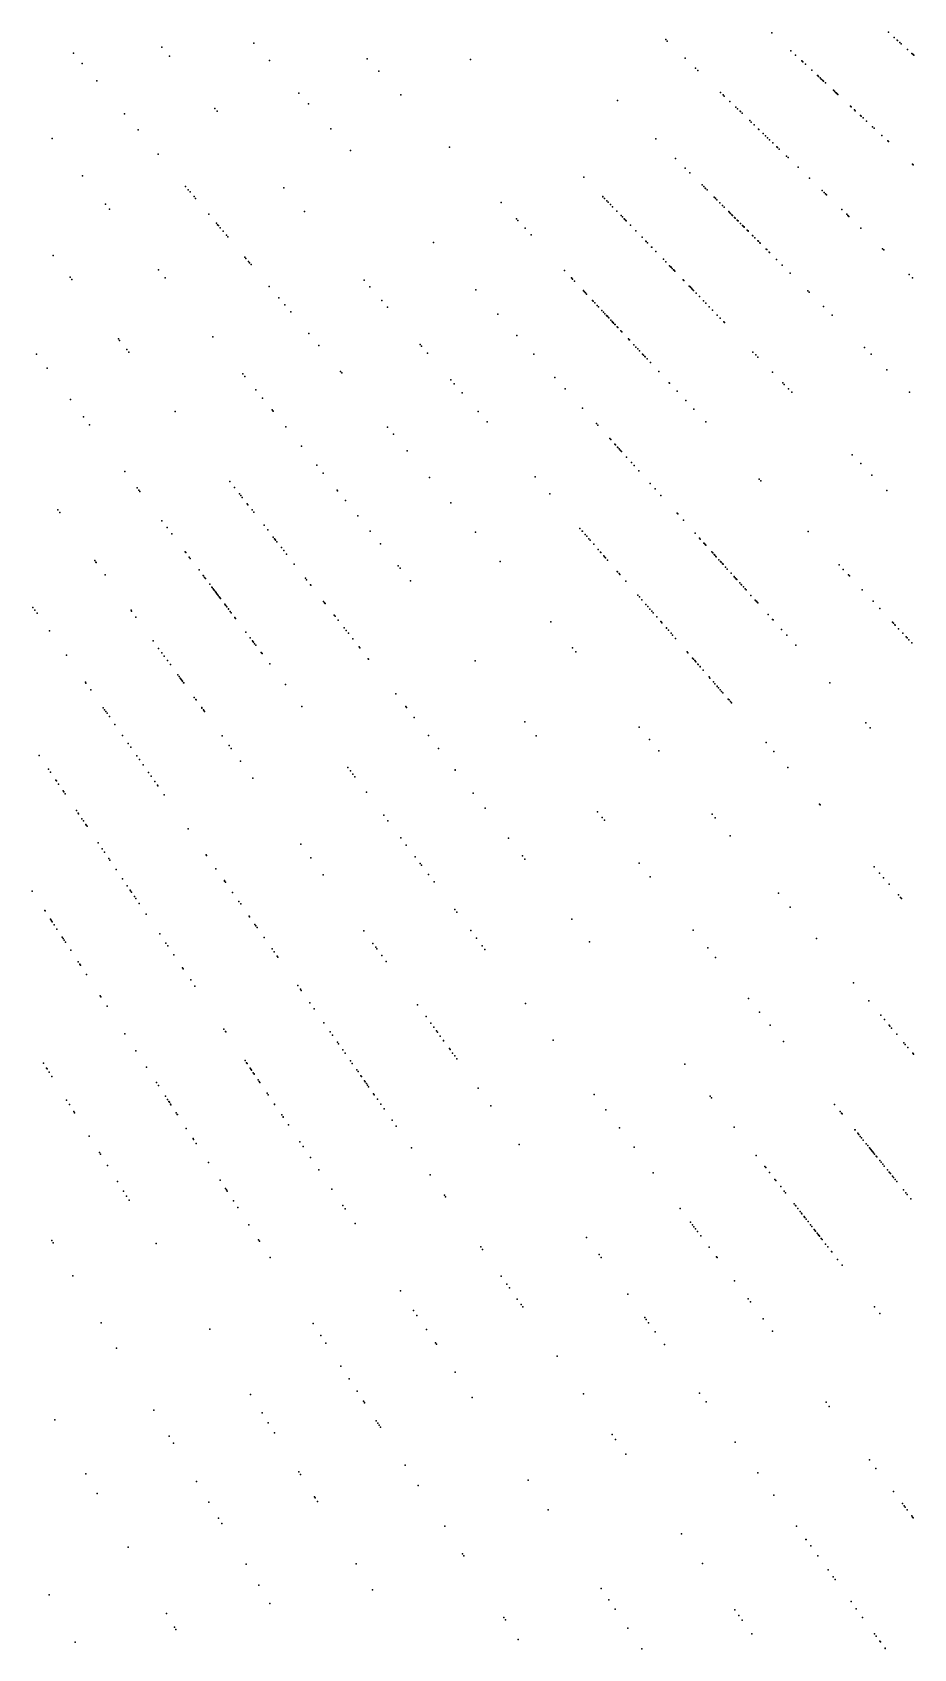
# Model space of a CAD drawing. Header units: metres. Extents: x -4327 to 4266, y -3886 to 3992.
# Drawn here: x 775.3 to 1043.4, y -1424.2 to -932.6 of the extents above; entities that cross this region are included whole.
import ezdxf

# ---------------------------------------------------------------- set-up
doc = ezdxf.new("R2010")
doc.units = ezdxf.units.M

msp = doc.modelspace()

# ---------------------------------------------------------------- linework, layer by layer
for p in [(1000.2, -932.7, 2504.14), (1035.73, -932.57, 2493.43), (1037.48, -934.15, 390.86), (787.81, -938.88, 2480.2), (814.63, -937.13, 2478.62), (842.65, -935.86, 2463.25), (967.96, -934.75, 2502.68), (968.44, -935.21, -67.98), (1006.06, -938.17, 369), (1038.32, -934.91, 366.63), (1038.46, -935.04, 356.92), (1039.16, -935.66, 370.19), (1039.56, -936.03, 376.87), (1041.5, -937.77, 2491.36), (1042.84, -938.98, 347.85), (790.46, -942.03, 2498.8), (817.02, -939.87, 2509.76), (847.4, -941.13, 2493.87), (877.17, -940.65, 2502.3), (908.56, -940.84, 2497.5), (973.83, -940.42, 2482.06), (977, -943.48, -53.73), (977.02, -943.49, -90.88), (1007.48, -939.49, 369.52), (1009.39, -941.27, 2466.05), (1009.47, -941.34, 2494.89), (1009.71, -941.57, 2482.7), (1010.45, -942.26, 380.32), (1043.1, -939.21, 417.85), (1043.19, -939.3, 340.66), (1043.38, -939.47, 348.03), (794.9, -947.32, 2478.63), (880.66, -944.39, 2455.97), (977.75, -944.2, 2475.94), (1012.41, -944.08, 2482.94), (1014.11, -945.67, 386.58), (1014.19, -945.75, 354.2), (1014.42, -945.96, 363.96), (1014.92, -946.43, 448.81), (1015.28, -946.77, 351.36), (1015.66, -947.11, 364.41), (1015.68, -947.14, 356.33), (1015.75, -947.2, 353.94), (1015.99, -947.43, 359.67), (1016.52, -947.92, 442.83), (856.34, -951.06, 2489.85), (887.38, -951.6, 2491.17), (953.32, -953.32, 2487.94), (984.66, -950.87, 388.87), (985.43, -951.62, 379.51), (985.77, -951.95, 379.64), (987.45, -953.57, 2468.49), (1018.97, -950.21, 2479.92), (1019.26, -950.48, 383.63), (1019.64, -950.83, 368.28), (1019.82, -950.99, 427.57), (1019.98, -951.15, 425.97), (1020.22, -951.37, 344.98), (1020.33, -951.47, 425.28), (803.29, -957.32, 2474.32), (830.83, -955.77, 2500.61), (831.51, -956.54, 2499.25), (859.25, -954.3, 2501.67), (989.29, -955.35, 346.48), (989.8, -955.84, 366.68), (990.56, -956.57, -63.51), (990.67, -956.68, 354.16), (991.19, -957.18, 358.36), (1024.13, -955.01, 383), (1024.37, -955.24, 443.72), (1025.38, -956.18, 424.88), (1025.61, -956.4, 2489.72), (1027.21, -957.89, 298.94), (1027.45, -958.12, 299.81), (1028, -958.63, 324.11), (807.44, -962.27, 2507.45), (866.09, -961.89, 2494.71), (993.53, -959.44, 387.5), (993.99, -959.89, 2500.89), (994.81, -960.68, 398.6), (996.22, -962.04, 340.89), (996.28, -962.09, 335.3), (997.57, -963.35, 391.52), (1029.03, -959.58, 317.97), (1030.85, -961.28, 2486.54), (1031.32, -961.73, 302.55), (781.35, -964.89, 2481.75), (872.07, -968.53, 2452.74), (902.21, -967.5, 2483.09), (964.98, -964.98, 2492.34), (998.35, -964.1, 417.29), (998.93, -964.66, 449.12), (999.53, -965.23, 317.2), (1000.55, -966.22, 314.34), (1001.8, -967.43, 2501.16), (1001.87, -967.5, 429.55), (1001.95, -967.57, 304.41), (1002.48, -968.08, 329.36), (1033.73, -963.97, 2484.01), (1035.47, -965.59, 317.53), (1035.72, -965.82, 2498.29), (813.59, -969.59, 2502.64), (970.92, -970.92, 2459.7), (1004.7, -970.23, 326.07), (1005.18, -970.69, 325.42), (1043.05, -972.66, 444.98), (1043.24, -972.83, 440.79), (790.51, -976.19, 2510.82), (790.52, -976.21, 2507.45), (943.07, -976.58, 2463.43), (973.85, -973.85, 2470.27), (975.31, -975.31, -73.42), (1008.22, -973.63, 2494.74), (1011.68, -976.97, 2471.63), (821.84, -979.43, 2497.51), (822.71, -980.46, 2473.47), (823.26, -981.13, -126.5), (823.27, -981.13, -131.44), (824.46, -982.55, -114.68), (824.93, -983.12, -109.11), (851.83, -979.92, 2456.46), (948.79, -982.51, 379.18), (948.85, -982.56, 335.42), (949.34, -983.07, 349.06), (978.99, -978.99, -94.92), (979.5, -979.5, -46.48), (980, -980, -13.98), (980.08, -980.08, -44.24), (980.53, -980.53, -39.72), (982.7, -982.7, 387.45), (983.06, -983.06, -36.78), (983.07, -983.07, 320.57), (1015.53, -980.68, 287.62), (1016.13, -981.27, 433.98), (1016.53, -981.65, 415.66), (1016.91, -982.02, 296.86), (797.54, -984.88, 2502.39), (798.7, -986.32, 2469.17), (828.96, -987.92, 2465.87), (858.04, -987.06, 2467.86), (917.87, -984.3, 2470.72), (950.07, -983.82, 336.65), (950.45, -984.22, 359.82), (951.17, -984.96, 370.5), (951.79, -985.61, 294.75), (953.07, -986.93, 372.84), (983.55, -983.55, -39.08), (984.45, -984.45, -9.49), (985.26, -985.26, 388.46), (985.78, -985.78, 299.9), (987.11, -987.11, 366.31), (987.37, -987.37, 368.85), (987.67, -987.67, 377.94), (988.11, -988.11, 345.58), (988.19, -988.19, 363.45), (1021.54, -986.49, 272.43), (1023.01, -987.9, 261.57), (831.27, -990.67, -102.13), (831.65, -991.12, -94.37), (831.87, -991.38, -96.53), (832.42, -992.04, -91.62), (833.28, -993.07, -90.3), (922.52, -989.28, 2512.52), (923, -989.8, 2494.23), (925.21, -992.17, 2490.48), (954.4, -988.31, 363.73), (954.79, -988.72, 335.14), (955.36, -989.31, 358.48), (955.51, -989.46, 307.7), (955.86, -989.83, 350.66), (955.94, -989.9, 352.29), (957.26, -991.27, 290.16), (957.26, -991.27, 412.69), (958.89, -992.95, 443.94), (988.3, -988.3, 376.55), (988.85, -988.85, 358.82), (989.09, -989.09, 311.3), (989.71, -989.71, 355.06), (989.87, -989.87, 300.35), (989.96, -989.96, 381.28), (990.68, -990.68, 295), (991.28, -991.28, 18.73), (991.41, -991.41, 330.55), (991.63, -991.63, 322.56), (991.66, -991.66, 294.5), (991.7, -991.7, 367.2), (991.78, -991.78, 2471.21), (991.82, -991.82, 292.15), (991.84, -991.84, 14.92), (992.73, -992.73, 288.42), (993, -993, 311.73), (993.05, -993.05, 312.55), (1023.35, -988.24, 293.07), (1023.56, -988.44, 260.11), (1023.68, -988.56, 444.86), (1027.34, -992.09, 282.06), (834.3, -994.28, -128.19), (834.74, -994.81, -118.26), (897.3, -996.55, 2487.57), (927.05, -994.14, 2479.32), (960.77, -994.91, 2477.6), (961.89, -996.07, -47.22), (962.02, -996.2, 427.95), (962.42, -996.62, 304.38), (963.67, -997.91, -52.61), (963.68, -997.92, -45.04), (963.73, -997.97, -50.34), (994.34, -994.34, 287.29), (994.48, -994.48, 303.35), (995.09, -995.09, 263.6), (995.98, -995.98, 442), (996.14, -996.14, 2494.72), (996.63, -996.63, 399.58), (996.66, -996.66, 440.61), (781.65, -1000.47, 2470.06), (839.94, -1001.01, -85.29), (840.23, -1001.35, 2473.04), (841.03, -1002.3, -78.24), (841.36, -1002.7, -138.66), (964.99, -999.28, 318.72), (967.24, -1001.61, 299.54), (968.02, -1002.41, 2477.2), (998.5, -998.5, 2494.27), (998.5, -998.5, 428.77), (998.68, -998.68, 433.06), (999.4, -999.4, 2465.06), (999.5, -999.5, 26.6), (1001.65, -1001.65, 23.57), (1033.94, -998.47, 270.05), (1034.27, -998.78, 2488.78), (786.76, -1007.01, 2479.56), (787.31, -1007.72, 2477.98), (813.66, -1004.79, 2459.07), (815.67, -1007.27, 2488.16), (841.81, -1003.23, -86.91), (937.17, -1004.99, 2503.12), (939.3, -1007.28, 392.08), (939.36, -1007.34, 2502.49), (939.61, -1007.61, 324.81), (969.13, -1003.56, -42.24), (969.43, -1003.87, 252.75), (969.51, -1003.95, 2496.92), (969.6, -1004.05, 282), (969.95, -1004.41, -35.42), (970.33, -1004.8, -20.95), (970.45, -1004.93, -45.35), (970.47, -1004.96, 278.29), (970.75, -1005.24, 283.92), (973.28, -1007.86, 347.3), (1003.42, -1003.42, 256.21), (1005.81, -1005.81, 48.51), (1041.97, -1006.22, 259.08), (1043.06, -1007.27, 257.72), (847.36, -1009.84, 2503.93), (876.17, -1007.92, 2487.12), (877.99, -1010.01, 2489.03), (910.19, -1010.86, 2493.91), (940.23, -1008.27, 2498.36), (940.25, -1008.3, 373.04), (942.92, -1011.15, 345.12), (942.92, -1011.16, 370.06), (943.21, -1011.47, 437.31), (943.57, -1011.86, 2500.8), (943.87, -1012.18, 374.48), (973.46, -1008.05, 351.43), (975.11, -1009.75, 8.8), (975.27, -1009.92, 427.14), (975.44, -1010.1, 11.87), (975.75, -1010.42, 350.63), (975.97, -1010.65, 10.35), (976.31, -1010.99, 278.37), (976.41, -1011.1, 21.08), (977.2, -1011.92, 294.6), (1011.17, -1011.17, 251.75), (1011.58, -1011.58, 2482.55), (850.27, -1013.31, -67.52), (852.05, -1015.43, 2501.21), (853.86, -1017.59, -60.54), (881.6, -1014.16, 2489.48), (883.34, -1016.17, 2491.17), (945.69, -1014.13, 345.33), (945.69, -1014.13, 345.33), (945.79, -1014.24, 399.7), (945.87, -1014.32, 403.83), (946.35, -1014.84, 370.59), (947.1, -1015.64, 305.88), (947.53, -1016.1, 326.75), (947.55, -1016.12, 272.03), (948.55, -1017.2, 359.29), (949.02, -1017.69, 358.66), (978.19, -1012.95, 287.69), (979.45, -1014.25, 276.07), (980.17, -1015, 274.67), (981.18, -1016.04, 2460.39), (982.15, -1017.05, 2465.93), (1015.96, -1015.96, 414.96), (916.91, -1018.34, 2512.34), (949.44, -1018.15, -31.52), (949.47, -1018.19, 419.42), (949.95, -1018.7, 417.97), (950.11, -1018.87, 353.4), (950.19, -1018.95, -37.62), (950.52, -1019.31, 287.12), (950.66, -1019.46, 303.05), (951.3, -1020.15, 310.43), (951.3, -1020.15, 310.43), (951.68, -1020.55, -39.97), (951.81, -1020.69, -19.41), (951.97, -1020.86, 20.18), (952.1, -1021, -44.56), (952.47, -1021.4, 20.95), (952.55, -1021.49, 338.95), (953.17, -1022.15, 296.67), (953.35, -1022.34, 335.2), (983.64, -1018.59, 37.47), (984.55, -1019.54, 426.14), (985.63, -1020.65, 2484.09), (985.71, -1020.73, 2506.46), (985.8, -1020.82, 2462.62), (1018.61, -1018.61, 2474.77), (801.48, -1025.84, 2505.76), (801.82, -1026.28, 2503.5), (830.15, -1025.15, 2482.55), (859.36, -1024.14, 2489.76), (922.7, -1024.76, 2460.72), (954.32, -1023.38, 289.86), (954.62, -1023.71, -4.2), (956.58, -1025.8, 2480.68), (956.86, -1026.11, 36.36), (956.89, -1026.14, 268.36), (776.51, -1030.47, 172.38), (803.98, -1029.05, 2500.26), (804.59, -1029.82, 2475.74), (862.43, -1027.8, 2518.39), (893.25, -1027.57, 2506.02), (893.68, -1028.06, 2503.95), (895.48, -1030.13, 2492.77), (927.87, -1030.51, 2506.48), (958.29, -1027.64, 248.95), (958.9, -1028.29, 353.41), (959.45, -1028.89, 284.22), (959.94, -1029.41, 281.97), (960.9, -1030.44, 265.51), (961.18, -1030.73, 417.89), (961.61, -1031.21, 3.46), (961.67, -1031.27, 264.92), (962.27, -1031.9, 413.34), (994.49, -1029.82, 251.23), (995.34, -1030.71, 20.71), (996.02, -1031.41, 447.36), (1028.45, -1028.45, 2492.42), (1030.47, -1030.47, 243.46), (779.74, -1034.74, 117.98), (779.74, -1034.75, 2503.89), (839.26, -1036.4, -49.12), (839.92, -1037.21, 2505.16), (869.06, -1035.7, 2514.57), (869.43, -1036.14, 2489.54), (963.3, -1033.02, 28.12), (965.85, -1035.74, 2466.89), (965.87, -1035.77, 7.34), (1000.42, -1035.96, 2474.12), (1035.19, -1035.19, 448.89), (843.24, -1041.32, -53.74), (902.56, -1038.28, 2512.51), (903.62, -1039.5, 2512.2), (906.03, -1042.26, 2473.88), (934.24, -1037.58, 2466.21), (937.38, -1041.06, 2480.79), (969.05, -1039.18, 31.39), (969.14, -1039.27, 45.36), (971.4, -1041.7, 68.81), (1003.58, -1039.23, 2472.63), (1004.01, -1039.69, 242.27), (1005.29, -1041.01, 2501.85), (1006.27, -1042.02, 2488.6), (1042.07, -1042.07, 2503.43), (786.88, -1044.23, 2467.2), (845.26, -1043.81, -70.76), (942.62, -1046.89, 2469.44), (974.09, -1044.59, 242.62), (976.55, -1047.22, 2497.38), (790.86, -1049.51, 2502.71), (792.69, -1051.94, 2498.57), (818.73, -1047.93, 2489.59), (848.21, -1047.45, -85.02), (848.43, -1047.73, 2504.15), (848.5, -1047.81, -93.17), (910.92, -1047.89, 2480.88), (913.67, -1051.06, 2501.16), (946.86, -1051.59, 2493.17), (947.31, -1052.1, 59.88), (980.13, -1051.06, 245.74), (852.35, -1052.57, 2512.44), (883.33, -1052.71, 2483.95), (885.12, -1054.84, 2501.84), (950.93, -1056.12, 81.86), (951.22, -1056.43, 78.78), (857.13, -1058.47, -78.46), (889.34, -1059.88, 2478.47), (952.52, -1057.88, 64.88), (952.64, -1058.01, 2486.23), (953.28, -1058.72, 31.47), (953.37, -1058.83, 24.48), (953.74, -1059.23, 21.38), (954.12, -1059.66, 67.32), (954.18, -1059.72, 1.94), (954.5, -1060.08, 7.39), (956.01, -1061.76, 2482.46), (1024.68, -1061.08, 2502.63), (803.39, -1066.14, 214.05), (861.81, -1064.25, 2484.88), (863.74, -1066.64, 2484.04), (957.51, -1063.42, 100.46), (958.36, -1064.37, 88.78), (959.79, -1065.95, 2476.61), (1027.26, -1063.75, 2499.57), (807.14, -1071.11, 2504.22), (807.67, -1071.81, 2519.06), (835.35, -1069.2, 2513.68), (836.79, -1071.04, 2491.93), (896.13, -1067.97, 2475.13), (928.2, -1067.77, 2489.57), (963.24, -1069.78, 88.44), (964.71, -1071.42, 123.36), (996.42, -1068.52, 2472.61), (996.87, -1069.01, 2520.6), (1030.69, -1067.31, 2520.45), (808.01, -1072.26, 234.85), (838.3, -1072.97, -76.2), (838.69, -1073.47, 2491.11), (839.11, -1074.02, -79.26), (840.63, -1075.95, -48.05), (840.87, -1076.26, -51.05), (867.97, -1071.86, 2531.97), (868.11, -1072.03, -105.92), (870.49, -1074.96, 2474.66), (902.63, -1075.72, 2505.86), (932.73, -1072.99, 2504.91), (966.5, -1073.41, 148.23), (1035.2, -1071.98, 237.28), (783.06, -1077.79, 2503.9), (783.67, -1078.62, 115.55), (814.68, -1081.12, 235.27), (842.11, -1077.85, -57.1), (842.62, -1078.51, -40.7), (874.28, -1079.64, -112), (971.43, -1078.88, 134.6), (971.6, -1079.07, 147.41), (973.33, -1080.99, 301.32), (816.27, -1083.23, 118.29), (817.7, -1085.13, 179.26), (845.77, -1082.53, -64.11), (846.87, -1083.95, -23.64), (848.57, -1086.12, -22.93), (878.02, -1084.27, 2492.88), (910.13, -1084.65, 2501.02), (941.83, -1083.46, 95.27), (942.58, -1084.32, 96.92), (942.61, -1084.35, 84.34), (943.47, -1085.33, 51.4), (943.91, -1085.84, 107.31), (976.89, -1084.94, 379.69), (978.23, -1086.44, 370.86), (1011.27, -1084.45, 2460.19), (821.81, -1090.57, 152.19), (821.94, -1090.75, 183.22), (848.99, -1086.66, -3.38), (849.03, -1086.7, -44.02), (849.05, -1086.73, -56.82), (849.17, -1086.89, -35.74), (849.27, -1087.02, 2503.06), (849.66, -1087.52, -21.45), (851.06, -1089.3, 20.74), (851.77, -1090.21, 2.64), (852.63, -1091.32, 2500.04), (881.14, -1088.12, 2508.16), (944.6, -1086.64, 106.6), (944.95, -1087.04, 91.64), (946.04, -1088.29, 65.72), (947.43, -1089.89, 57.13), (948.12, -1090.69, 61.91), (948.25, -1090.84, 127.65), (978.46, -1086.69, 363.32), (979.58, -1087.94, 367.98), (979.7, -1088.07, 362.08), (979.94, -1088.33, 359.63), (980.14, -1088.55, 2513.3), (981.96, -1090.58, 345.98), (982.27, -1090.92, 308.27), (982.72, -1091.42, 334.43), (794.28, -1093.23, 172.28), (794.64, -1093.72, 2485.07), (794.69, -1093.8, 2534.43), (823.01, -1092.18, 2526.93), (823.32, -1092.59, 163.06), (825.98, -1096.11, 2487.2), (854.97, -1094.31, 11.74), (886.59, -1094.85, -115.13), (887.2, -1095.61, 2461.93), (917.61, -1093.57, 2496.12), (949.08, -1091.79, 371.18), (949.35, -1092.1, 24.07), (949.61, -1092.4, 39.88), (950.26, -1093.15, 101.68), (982.87, -1091.59, 2507.72), (983.22, -1091.97, 297.7), (983.33, -1092.1, 299.4), (984.14, -1092.99, 276.33), (984.58, -1093.49, 154.25), (984.59, -1093.49, 136.42), (984.8, -1093.73, 243.4), (984.83, -1093.77, 266.56), (985.21, -1094.19, 131.65), (985.24, -1094.22, 355.62), (985.39, -1094.39, 291.67), (986.18, -1095.26, 320.42), (986.68, -1095.82, 230.66), (1020.7, -1094.56, 92.77), (1020.72, -1094.59, 2474.02), (1021.98, -1095.93, 2467.94), (797.42, -1097.56, 2516.62), (827.27, -1097.83, 31.87), (827.32, -1097.89, 38.62), (827.68, -1098.37, -22.88), (827.94, -1098.71, 5.63), (829.24, -1100.44, 2484.2), (858.33, -1098.62, -15.59), (858.68, -1099.06, 27.77), (859.9, -1100.62, 10.28), (859.97, -1100.71, 34.67), (890.28, -1099.4, 2502.01), (953.2, -1096.53, 112.35), (953.32, -1096.67, 116.36), (953.81, -1097.23, 113.22), (954.03, -1097.48, 317.81), (955.83, -1099.56, 319.24), (987.84, -1097.11, 344.65), (988.73, -1098.09, 2541.69), (988.78, -1098.15, 275.96), (989.08, -1098.48, 152.51), (989.41, -1098.85, 155), (989.42, -1098.86, 2468.52), (989.56, -1099.02, 284.54), (989.57, -1099.03, 232.17), (990.48, -1100.04, 221.64), (990.89, -1100.49, 234.13), (990.98, -1100.6, 226.71), (991.57, -1101.25, 292.66), (991.58, -1101.26, 166.79), (1023.57, -1097.64, 2502.44), (1023.83, -1097.93, 2472.42), (829.9, -1101.32, -1.13), (830.02, -1101.47, -28.97), (830.29, -1101.83, 99.88), (830.5, -1102.11, 3.39), (830.5, -1102.11, -2.63), (830.69, -1102.37, 93.87), (830.95, -1102.71, 4.14), (831.17, -1103, 32.77), (831.34, -1103.22, 61.44), (831.49, -1103.43, 41.08), (831.62, -1103.6, 67.51), (831.62, -1103.6, 224.66), (831.84, -1103.89, 9.42), (832.11, -1104.25, 66.04), (832.23, -1104.41, 49.42), (832.31, -1104.51, -4.15), (832.42, -1104.66, 39.62), (832.49, -1104.75, -23.77), (863.86, -1105.69, 17.99), (864.19, -1106.11, 40.2), (959.48, -1103.75, 328.83), (959.96, -1104.31, 329), (960.71, -1105.18, 310.84), (992.13, -1101.87, 231.94), (992.41, -1102.18, 201.43), (993.89, -1103.83, 209.16), (995.2, -1105.28, 172.33), (995.49, -1105.6, 161.7), (995.53, -1105.65, 225.26), (995.76, -1105.9, 192.2), (995.98, -1106.15, 164.25), (1027.74, -1102.12, 95.88), (1031.01, -1105.62, 235.64), (775.47, -1107.48, 306.31), (776.03, -1108.29, 258.78), (776.73, -1109.28, 290.54), (805.29, -1108.38, 2485.98), (805.49, -1108.66, 2499.48), (806.8, -1110.46, 100.12), (833.79, -1106.47, -10.96), (833.8, -1106.49, 59.36), (833.95, -1106.69, 123.9), (834.15, -1106.95, 120.12), (834.41, -1107.3, 95.05), (834.45, -1107.35, 128.55), (834.91, -1107.96, 101.19), (834.98, -1108.06, -12.49), (835.47, -1108.71, 102.02), (835.77, -1109.11, 102.06), (836.87, -1110.56, 73.26), (837.01, -1110.75, 63.38), (837.12, -1110.9, -0.38), (864.37, -1106.34, 38.68), (867.14, -1109.89, 65.73), (867.39, -1110.21, 72.68), (961.93, -1106.58, 312.91), (962.49, -1107.21, 263.22), (963.16, -1107.99, 340.2), (963.69, -1108.6, 297.6), (964.12, -1109.1, 337.17), (965.24, -1110.38, 304.77), (999.12, -1109.64, 167.24), (1000.47, -1111.14, 218.04), (1033.11, -1107.88, 236.96), (780.48, -1114.64, 247.21), (840.26, -1115.06, 109.5), (868.31, -1111.38, 82.02), (870.15, -1113.74, 42.8), (870.73, -1114.48, 2479.21), (871.42, -1115.37, 97.04), (932.97, -1111.87, 2477.95), (966.42, -1111.74, 277.59), (966.53, -1111.86, 252.73), (966.55, -1111.89, 130.11), (966.63, -1111.98, 250.28), (966.77, -1112.14, 280.19), (968.15, -1113.73, 2469.7), (968.2, -1113.79, 235.8), (968.79, -1114.46, 253.33), (969.58, -1115.38, 2467.23), (970.06, -1115.93, 261.14), (1000.64, -1111.32, 2459.85), (1003.22, -1114.18, 415.35), (1004.8, -1115.94, 208.12), (1036.96, -1112, 2488.8), (1037.21, -1112.27, 112.6), (1037.68, -1112.77, 219.34), (1037.76, -1112.86, 220.2), (1037.8, -1112.9, 2487.76), (1038.8, -1113.97, 157.15), (1040.06, -1115.33, 138.03), (812.02, -1117.64, 2516.49), (813.7, -1119.96, 125.3), (841.53, -1116.75, 2504.88), (842.2, -1117.64, 54.6), (842.37, -1117.87, 198.66), (842.52, -1118.06, 217.43), (842.9, -1118.56, -21.01), (843.23, -1119, -31.72), (872.77, -1117.09, 2475.6), (874.68, -1119.54, 2481.02), (874.86, -1119.77, 53.11), (939.64, -1119.82, 2523.99), (970.94, -1116.94, 159.22), (1007.53, -1118.98, 200.32), (1041.11, -1116.45, 2486.54), (1041.41, -1116.77, 107.2), (1041.94, -1117.34, 140.8), (1042.81, -1118.27, 2481.49), (785.66, -1122.04, 2488.7), (814.69, -1121.32, 199.04), (815.4, -1122.3, 2501.03), (816.41, -1123.69, 39.02), (817.29, -1124.9, 75.53), (844.88, -1121.19, 110.87), (845.05, -1121.42, 2499.32), (845.15, -1121.55, 165.05), (847.51, -1124.69, 225.8), (877.46, -1123.09, 71.19), (877.48, -1123.13, 79.76), (877.57, -1123.24, 89.91), (910.01, -1123.76, 2493.56), (940.65, -1121.02, 2473.53), (974.46, -1120.99, 245.64), (974.47, -1121, 243.98), (974.72, -1121.29, 243.21), (976.13, -1122.91, 261.93), (976.4, -1123.22, 231.98), (976.79, -1123.67, 270.49), (976.89, -1123.78, 269.68), (977.13, -1124.06, 224.67), (977.14, -1124.07, 175.87), (977.76, -1124.78, 178.46), (977.85, -1124.88, 2475.99), (978.4, -1125.52, 174.45), (978.48, -1125.61, 334.49), (791.42, -1130.27, 2539.62), (791.59, -1130.5, 2500.99), (819.53, -1127.98, 134.64), (819.91, -1128.5, 55.19), (820.28, -1129.01, 114.81), (820.39, -1129.17, 102.57), (820.59, -1129.44, 98), (820.67, -1129.56, 46.85), (820.85, -1129.8, 105.69), (820.88, -1129.84, 43.81), (820.92, -1129.89, 93.45), (821.3, -1130.42, 78.96), (821.33, -1130.46, 50.7), (821.35, -1130.49, 62.16), (979.33, -1126.59, 2476.68), (981.13, -1128.66, 210.59), (981.41, -1128.98, 182.43), (982.45, -1130.18, 185.94), (982.91, -1130.7, 169.46), (1017.89, -1130.48, 2505.33), (793.07, -1132.62, 237.97), (824.54, -1134.88, 63.93), (825.02, -1135.54, 123.19), (825.08, -1135.63, 70.88), (852.26, -1130.98, 2460.58), (885.82, -1133.8, 106.53), (983.58, -1131.48, 2454.03), (983.62, -1131.53, 183.67), (984.02, -1131.98, 233.79), (984.54, -1132.59, 202.15), (984.94, -1133.05, 201.4), (985.34, -1133.5, 163.24), (986.95, -1135.36, 193.46), (987.21, -1135.65, 194.35), (796.83, -1138, 233.65), (797.27, -1138.61, 115.12), (797.64, -1139.15, 181.93), (798.03, -1139.71, 2498.76), (826.8, -1137.99, 18.03), (826.88, -1138.1, 2526.5), (827.31, -1138.7, 37.24), (827.44, -1138.87, 8.83), (827.69, -1139.21, 2480.99), (857.26, -1137.62, 2503.35), (888.86, -1137.68, 129.09), (889.1, -1137.99, 2490.32), (987.63, -1136.13, 2485.39), (987.97, -1136.53, 2486.25), (798.74, -1140.71, 166.75), (800.41, -1143.1, 201.94), (891.46, -1141.02, 108), (925.05, -1142.34, 2478.39), (959.86, -1143.92, 2508.42), (1028.8, -1142.6, 2498.29), (1030.14, -1144.08, 2468.23), (802.73, -1146.42, 177.65), (804.45, -1148.88, 140.07), (805.21, -1149.96, 2486.01), (833.05, -1146.59, 221.7), (835.19, -1149.53, 31.39), (835.8, -1150.38, 12.8), (895.75, -1146.5, 2515.26), (898.83, -1150.45, 2527.1), (928.51, -1146.61, 2512.59), (962.99, -1147.64, 2473.42), (998.47, -1148.61, 2497.29), (777.39, -1152.53, 2474.47), (807.11, -1152.67, 177.06), (807.84, -1153.72, 2523), (808.98, -1155.34, 196.26), (838.62, -1154.26, -0.39), (965.87, -1151.08, 2505.44), (1000.86, -1151.35, 2497.12), (780.2, -1156.69, 2505.75), (780.82, -1157.61, -256.83), (782.46, -1160.05, -262.89), (782.62, -1160.28, -261.37), (810.66, -1157.74, 173.93), (811.42, -1158.83, 2479.87), (842.38, -1159.43, 2502.71), (871.29, -1156.24, -272.82), (872.01, -1157.19, 2489.25), (872.79, -1158.23, 2482.13), (873.42, -1159.07, 2518.51), (903.9, -1156.94, 2478.54), (903.95, -1157, 2506.64), (1005.05, -1156.18, 2459.1), (783.27, -1161.24, -253.68), (783.27, -1161.25, -259.21), (784.66, -1163.3, -245.45), (784.87, -1163.62, -278.79), (785.24, -1164.17, -270.18), (812.55, -1160.44, -279.78), (813.33, -1161.56, 2482.57), (813.47, -1161.75, 246.49), (815.42, -1164.54, 211.28), (876.9, -1163.68, -212.49), (909.41, -1163.99, 2534.46), (788.67, -1169.25, -208.82), (789.21, -1170.06, 2496.13), (789.26, -1170.13, 2547.93), (912.98, -1168.56, 2541.22), (947.15, -1169.63, 2515.66), (1014.78, -1167.37, 2501.1), (1014.94, -1167.56, 2483.29), (789.35, -1170.26, 2496.57), (790.38, -1171.79, -220.31), (790.8, -1172.4, -259.31), (791.57, -1173.56, -251.59), (791.67, -1173.7, 2472.34), (791.91, -1174.06, 2495.12), (822.63, -1174.84, 2488.83), (882.17, -1170.68, -211.31), (883.46, -1172.39, -205.09), (948.57, -1171.39, 2458.18), (949.28, -1172.26, 2515.09), (982.03, -1170.34, 2464.35), (983.02, -1171.51, 2491.02), (795.33, -1179.13, -215.34), (856.95, -1179.49, 2517.28), (887.34, -1177.54, -231.47), (889.04, -1179.79, 2537.86), (920.14, -1177.73, 2464.48), (987.57, -1176.94, 2493.41), (796.56, -1180.94, -202.18), (797.26, -1181.99, -203.94), (798.56, -1183.92, -196.34), (798.87, -1184.38, -188.48), (828.15, -1182.72, 136.24), (828.29, -1182.93, 125.15), (859.99, -1183.68, 2479.22), (891.71, -1183.34, 2517.01), (924.35, -1183.11, 2484.89), (925.06, -1184.03, 2508.41), (800.77, -1187.19, -250.49), (831.13, -1186.98, 107.28), (863.76, -1188.86, 2508.8), (893.25, -1185.39, -144.14), (893.65, -1185.92, 2513.07), (895.8, -1188.77, 2506.6), (959.87, -1185.34, 2463.27), (963.21, -1189.47, 2496.11), (1031.35, -1186.43, 2490.03), (1032.96, -1188.29, 0.43), (1032.97, -1188.29, 48.54), (1034.22, -1189.73, 2512.09), (775.27, -1193.81, 2527.19), (802.68, -1190.02, -194.16), (804.14, -1192.18, -200.9), (805, -1193.46, 109.74), (805.16, -1193.7, -130.33), (805.45, -1194.13, -164.51), (833.68, -1190.61, -258.33), (833.74, -1190.71, 133.97), (833.77, -1190.75, 138.77), (834.02, -1191.1, 2516.92), (836.17, -1194.18, 107.14), (897.47, -1190.99, -139.08), (1002.28, -1194.47, 2496.87), (1035.9, -1191.67, 2501.02), (779.06, -1199.65, -182.37), (806.32, -1195.41, -155.13), (806.75, -1196.06, 132.17), (807.75, -1197.54, 120.42), (838.09, -1196.91, 125.02), (838.65, -1197.71, 116.28), (903.82, -1199.4, -177.34), (1005.8, -1198.66, 2490.49), (1038.74, -1194.93, 25.48), (1039.42, -1195.72, 35.87), (1039.68, -1196.02, 28.96), (779.13, -1199.75, -196.68), (780.78, -1202.29, -130.54), (781.01, -1202.64, -178.06), (781.14, -1202.85, -125.87), (781.3, -1203.1, -128.26), (781.94, -1204.08, -120.48), (809.94, -1200.78, 105.65), (841.24, -1201.42, 2485.25), (841.37, -1201.61, -273.94), (842.99, -1203.92, 2524.9), (843.28, -1204.33, -255.52), (904.42, -1200.21, -170.81), (939.34, -1202.3, 2494.37), (782.75, -1205.33, -190.41), (784.35, -1207.79, -189.2), (784.63, -1208.22, -127.23), (784.93, -1208.69, -81.44), (785.32, -1209.29, -72.81), (785.35, -1209.33, -140.04), (814.01, -1206.82, 130.16), (843.65, -1204.86, -231.73), (845.76, -1207.87, -255.44), (876.12, -1205.88, 2500.73), (908.64, -1205.8, 2468.35), (910.35, -1208.07, -111.17), (944.76, -1209.24, 2505.69), (976.35, -1205.7, 2496.44), (1013.82, -1208.22, 2483.2), (786.94, -1211.77, -191.42), (815.9, -1209.62, 2519.23), (816.46, -1210.45, 128.94), (818.28, -1213.14, -152.59), (848.19, -1211.34, -224.72), (848.81, -1212.22, -215.8), (849.78, -1213.62, -250), (849.96, -1213.87, -229.32), (878.89, -1209.69, 2462.59), (879.76, -1210.88, 2489.45), (880.1, -1211.36, -293.17), (881.55, -1213.34, -231.26), (912.11, -1210.42, 2465.69), (912.97, -1211.56, 2529.46), (980.72, -1211.09, 2510.67), (983.1, -1214.02, 2492.41), (789.24, -1215.32, -141.53), (789.68, -1216.01, -67.66), (789.74, -1216.1, -134.44), (789.92, -1216.37, -133.67), (791.7, -1219.12, 2484.79), (820.95, -1217.12, -145), (821.19, -1217.46, 135.34), (882.91, -1215.23, 2542.13), (823.46, -1220.83, -199.18), (824.69, -1222.66, -197.84), (856.02, -1222.52, 2500.77), (856.8, -1223.64, -289.09), (857.07, -1224.03, 2506.96), (1025.1, -1221.67, 2522.98), (795.95, -1225.66, -77.79), (796.11, -1225.91, -124.27), (798.02, -1228.84, -77.19), (859.7, -1227.78, -211.9), (892.47, -1228.37, 2500.63), (925.34, -1227.96, 2486.21), (993.15, -1226.44, 2514.85), (1029.71, -1227.16, 2516.06), (860.97, -1229.6, 2466.09), (863.94, -1233.83, -200.39), (895.06, -1231.94, -233.1), (896.5, -1233.92, -216.48), (996.5, -1230.57, 2523.32), (1033.42, -1231.58, 41.66), (1034.49, -1232.85, 34.68), (803.43, -1237.17, 116.5), (833.54, -1235.77, 2538.46), (834.02, -1236.48, -142.38), (834.13, -1236.64, -129.27), (865.84, -1236.55, -207.54), (866.58, -1237.6, -173.39), (897.39, -1235.15, -207.36), (898.21, -1236.28, -194.83), (898.23, -1236.31, 2501.39), (898.53, -1236.72, -237.42), (899.36, -1237.87, -172.22), (999.72, -1234.56, 2474.17), (1035.96, -1234.61, 2510.14), (1036.16, -1234.85, 2477.79), (1036.66, -1235.45, 27.71), (1038.23, -1237.32, 50.67), (806.79, -1242.34, 2516.36), (868.11, -1239.78, -165.34), (868.44, -1240.26, -97.99), (869.69, -1242.05, -194.99), (870.45, -1243.13, -223.84), (900.35, -1239.23, -216.55), (900.4, -1239.29, -258.49), (902.16, -1241.71, -214.43), (902.33, -1241.95, 2503.57), (903.12, -1243.04, -206.12), (933.73, -1239.11, 2499.62), (1003.77, -1239.56, 2514.25), (1040.41, -1239.91, 54.31), (1040.83, -1240.41, 75.56), (1041.62, -1241.35, 9.28), (1043.11, -1243.13, 322.33), (1043.19, -1243.22, 2470.94), (1043.31, -1243.37, 340.84), (778.66, -1246.11, 18.03), (779.63, -1247.66, 10.03), (779.75, -1247.86, 11.64), (810.05, -1247.37, -65.34), (839.99, -1245.34, -84.07), (840.44, -1246, -99.74), (840.61, -1246.25, -72.62), (841.53, -1247.62, -63.65), (841.75, -1247.95, -139.56), (841.82, -1248.05, -196.94), (841.93, -1248.21, 2473.56), (872.07, -1245.44, 2525.69), (872.59, -1246.19, -142.72), (873.94, -1248.12, -124.52), (874.35, -1248.7, -108.68), (903.75, -1243.91, -163.72), (904.39, -1244.79, -189.35), (904.44, -1244.86, -226.1), (973.79, -1246.39, 2472.34), (780.38, -1248.87, 18.07), (781.2, -1250.18, 2516.78), (813.04, -1251.97, -71.3), (813.63, -1252.88, -74.62), (842.48, -1249.03, -130.57), (842.71, -1249.37, -90.94), (842.75, -1249.43, -76.1), (843.94, -1251.2, -143.24), (844.28, -1251.7, -76.24), (844.47, -1251.97, -135.86), (875.22, -1249.95, -149.87), (875.36, -1250.14, 2495.01), (876.32, -1251.51, -197.33), (876.54, -1251.83, -133.28), (876.88, -1252.31, -82.21), (877.22, -1252.8, -152.74), (877.56, -1253.28, -194.21), (785.68, -1257.35, 2509.2), (815.74, -1256.12, -72.35), (816.44, -1257.21, -65.86), (816.82, -1257.79, -6.13), (816.97, -1258.03, -25.77), (817.32, -1258.56, -15.96), (846.69, -1255.28, -18.58), (847.02, -1255.76, -8.67), (848.94, -1258.6, -32.71), (879.08, -1255.46, -167.43), (879.26, -1255.72, -157.32), (880.23, -1257.11, -131.31), (881.29, -1258.61, -68.34), (910.9, -1253.74, 2518.09), (946.2, -1255.65, -231.91), (981.46, -1256.21, 2503.83), (981.83, -1256.68, 2495.74), (786.56, -1258.75, 2512), (787.86, -1260.83, 2506.77), (788.13, -1261.27, 2498.32), (817.45, -1258.76, -17.6), (819.04, -1261.21, -23.38), (819.38, -1261.74, -11.9), (819.41, -1261.78, -1.23), (848.98, -1258.67, -73.34), (851.15, -1261.88, -65.21), (851.54, -1262.46, -71.9), (851.62, -1262.58, 2465.57), (882.31, -1260.06, 2502.54), (884.7, -1263.48, -137.06), (914.76, -1259.06, -178.61), (949.69, -1260.28, 2520.8), (1019.29, -1258.71, -208.29), (1021, -1260.83, 2473.08), (1021.45, -1261.38, -186.27), (1021.58, -1261.54, 313.24), (792.57, -1268.37, 33.04), (822.12, -1265.96, 2464.75), (853.15, -1264.84, 2515.78), (885.94, -1265.25, -94.89), (953.86, -1265.81, 2498.41), (988.79, -1265.59, -200.31), (1025.53, -1266.43, 340.35), (1025.55, -1266.45, 274.07), (1026.35, -1267.44, 77.89), (1026.55, -1267.69, 347.19), (1026.68, -1267.85, -261.58), (1027.15, -1268.42, 2511.79), (795.66, -1273.33, 67.61), (824.15, -1269.08, -11.14), (824.32, -1269.34, 2511.15), (825.11, -1270.56, -9.5), (856.66, -1270.05, 2474.11), (857.62, -1271.47, 2461.86), (890.59, -1271.9, 2510.66), (923.34, -1270.87, 2482.19), (958.31, -1271.71, 2477.08), (1027.52, -1268.88, 262.71), (1028.05, -1269.54, 324.48), (1028.94, -1270.64, 137.21), (1029.39, -1271.19, 111.24), (1029.96, -1271.9, -170.66), (1029.96, -1271.9, 199.59), (1030.07, -1272.03, 241.43), (1030.24, -1272.24, 391.61), (1030.41, -1272.45, 88.94), (1030.69, -1272.8, 69.27), (1030.73, -1272.85, 163.57), (1030.98, -1273.15, 208.86), (795.98, -1273.84, 65.17), (798.12, -1277.25, 70.29), (828.84, -1276.31, 36.11), (859.87, -1274.81, -13), (995.51, -1274.19, 2473.64), (998.12, -1277.53, -180.68), (998.36, -1277.84, -186.1), (1031.2, -1273.43, 187.15), (1031.48, -1273.77, -145.65), (1031.49, -1273.78, -153.76), (1031.98, -1274.39, 120.51), (1032.02, -1274.44, 195.45), (1032.19, -1274.64, 165.61), (1033.05, -1275.71, -218.39), (1033.07, -1275.74, 98.16), (1033.51, -1276.27, -214.84), (1034.01, -1276.9, 174.05), (1034.45, -1277.43, 121.7), (801.19, -1282.17, 74.69), (832.37, -1281.74, 2477.25), (862.44, -1278.62, 2502.98), (896.33, -1280.1, -93.44), (964.17, -1279.5, 2483.3), (999.56, -1279.38, 2507.53), (1001.19, -1281.47, 2523.68), (1001.46, -1281.8, 2521.32), (1035.39, -1278.6, -218.88), (1035.93, -1279.26, -250.14), (1036.2, -1279.6, 271.38), (1036.28, -1279.7, -144.52), (1036.93, -1280.5, 42.7), (1037.22, -1280.86, -253.22), (1037.72, -1281.48, 249.66), (1038.25, -1282.13, -194.81), (802.97, -1285.02, 2529.64), (803.96, -1286.61, 89.06), (804.69, -1287.77, 2538.19), (834, -1284.25, 46.37), (834.29, -1284.69, 2529.01), (834.51, -1285.03, 2474.53), (834.56, -1285.1, 2495.92), (836.43, -1287.99, 1.26), (866.36, -1284.43, 2529.78), (900.65, -1286.26, -68.99), (901.01, -1286.77, 2485.16), (1002.92, -1283.68, -277.63), (1003.97, -1285.03, -212.43), (1004.4, -1285.58, -154.84), (1040.29, -1284.65, 2495.99), (1041.02, -1285.55, -227.42), (1041.4, -1286.03, -224.75), (1041.42, -1286.05, -167.09), (1042.53, -1287.42, 22.14), (837.78, -1290.07, -6.29), (869.71, -1289.4, 2490.51), (870.4, -1290.42, 2489.44), (972.37, -1290.38, 2516.45), (1007.01, -1288.91, 316.55), (1007.45, -1289.47, -186.89), (1007.5, -1289.54, 308.38), (1008.11, -1290.32, 364.42), (1008.87, -1291.29, 297.71), (1009.22, -1291.74, 283.05), (1009.36, -1291.92, 290.47), (1010.03, -1292.78, -223.73), (1010.07, -1292.83, -153.01), (841.17, -1295.28, 2503.42), (873.43, -1294.91, 2486.04), (975.5, -1294.53, 2476.73), (976.1, -1295.33, 2496.07), (976.51, -1295.87, -231.2), (977.02, -1296.55, -217.79), (977.58, -1297.29, 2493.88), (1010.28, -1293.1, -253.94), (1010.64, -1293.56, -136.85), (1011.24, -1294.33, 234.96), (1012.01, -1295.32, -231.48), (1012.38, -1295.78, 216.03), (1012.43, -1295.85, 211.48), (1013.08, -1296.69, 229.89), (1013.19, -1296.82, 242.74), (1013.45, -1297.16, -234.55), (1013.49, -1297.21, 2465.13), (1014.03, -1297.89, -210.9), (781.18, -1300.1, 2479.65), (781.57, -1300.76, 2462.76), (812.93, -1300.97, 2462.49), (844.11, -1299.82, 2503.01), (844.38, -1300.23, 2497.71), (911.69, -1302.03, 2490.5), (912.24, -1302.82, -382.29), (943.86, -1299.11, 2513.02), (978.6, -1298.64, -186.62), (981.21, -1302.11, -225.97), (1014.32, -1298.26, 2464.23), (1014.44, -1298.42, 217.38), (1014.58, -1298.6, 180.02), (1014.69, -1298.75, -261.5), (1015.22, -1299.42, 160.14), (1015.52, -1299.8, 2493.56), (1016.58, -1301.16, 165.81), (1017.27, -1302.04, 185.98), (847.63, -1305.24, 2495.17), (947.67, -1304.35, 2499.05), (948.3, -1305.22, 2479.89), (983.4, -1305.01, -311.62), (983.52, -1305.17, -229.22), (983.6, -1305.28, -199.32), (1018.34, -1303.42, -224.65), (1018.44, -1303.54, 144.27), (1020.23, -1305.84, -196.59), (1021.58, -1307.56, -124.67), (787.63, -1310.84, 2527.92), (917.93, -1310.94, 2510.55), (988.9, -1312.31, -254.29), (887.26, -1315.42, 2516.26), (919.63, -1313.36, -362.33), (920.41, -1314.48, -356.21), (956.38, -1316.35, -309.37), (891.25, -1321.34, 2491.29), (922.8, -1317.89, 2502.74), (923.95, -1319.54, -330.94), (924.44, -1320.24, 2480.35), (993.03, -1317.8, -238.79), (993.73, -1318.72, -267.53), (1031.46, -1320.2, 2485.29), (1033.1, -1322.3, 2480.47), (796.22, -1325.13, 2502.79), (829.24, -1327.06, 2493.67), (860.66, -1325.31, 2527.39), (892.28, -1322.86, 2527.45), (895.14, -1327.1, 2523.32), (961.57, -1323.48, -265.05), (962, -1324.08, 2515.72), (962.72, -1325.07, 2493.72), (997.64, -1323.91, 2500.09), (863.02, -1328.93, -413.95), (864.56, -1331.3, 2523.49), (897.91, -1331.21, -378.56), (898.19, -1331.62, -373.13), (964.74, -1327.85, 2478.28), (967.57, -1331.75, 2462.16), (1000.44, -1327.63, 2466.01), (800.84, -1332.82, 2498.99), (934.95, -1335.24, 2478.83), (869.1, -1338.29, 2488.29), (871.63, -1342.2, -371.78), (903.94, -1340.14, -370.88), (841.65, -1346.92, 2509.65), (874.05, -1345.93, -354.41), (942.98, -1346.72, 2500.14), (978.27, -1346.47, 2477.65), (812.2, -1351.73, 2509.96), (876.01, -1348.93, -368.1), (876.27, -1349.34, -368.21), (876.34, -1349.45, -360.86), (909.1, -1347.79, 2510.89), (980.21, -1349.15, 2491.38), (1016.72, -1349.24, 2482.71), (1017.72, -1350.56, 2476.43), (782.12, -1354.67, 2517.04), (845.16, -1352.54, 2495.95), (847.05, -1355.56, 2486.55), (879.9, -1354.93, -371.59), (880.35, -1355.62, -363.44), (880.73, -1356.2, -362.66), (880.77, -1356.26, 2503.63), (881.18, -1356.9, -355.44), (816.92, -1359.59, 2479.29), (818.19, -1361.7, 2501.14), (848.91, -1358.54, 2492.02), (951.66, -1359.11, 2469.97), (952.72, -1360.63, 2466.92), (989.11, -1361.39, 2496.28), (955.82, -1365.05, 2513.22), (1029.94, -1366.77, 2482.82), (791.55, -1371, 2519.7), (856.37, -1370.48, 2510.9), (856.82, -1371.2, 2485.34), (888.65, -1368.41, -359.39), (995.93, -1370.78, 2501.71), (1031.91, -1369.39, -98.77), (825.21, -1373.38, 2489.46), (892.67, -1374.6, 2480.69), (926.11, -1373.01, 2468.39), (1037.23, -1376.45, -120.99), (795.03, -1377.03, 2506.44), (829, -1379.68, 2462.34), (861.08, -1378.02, 2503.67), (861.3, -1378.37, 2495.35), (862.01, -1379.51, 2509.38), (1000.83, -1377.52, 2519.92), (1039.97, -1380.09, -173.53), (1040.5, -1380.79, 2514.14), (1040.81, -1381.2, -167), (831.94, -1384.58, 2518.8), (832.89, -1386.16, 2506.62), (932.18, -1382.01, 2496.32), (1041.41, -1382, -167.1), (1042.79, -1383.83, -158.74), (1043.05, -1384.18, -135.93), (1043.07, -1384.21, -125.47), (1043.25, -1384.44, -128.35), (900.71, -1386.98, 2464.86), (972.78, -1389.27, 2498.2), (1007.72, -1387.01, -174.05), (1010.61, -1390.98, 2471.23), (1010.67, -1391.07, 2520.93), (804.47, -1393.38, 2511.9), (906.15, -1395.35, 2476.82), (906.58, -1396.01, 2498.55), (1012.05, -1392.97, -196.65), (1014.26, -1396.01, 2521), (840.34, -1398.56, 2507.97), (873.83, -1398.42, 2516.63), (979.1, -1398.3, 2508.55), (1017.37, -1400.28, -151.91), (844.16, -1404.91, 2480.69), (948.3, -1405.92, 2498), (1018.91, -1402.41, -132.15), (1019.49, -1403.21, -125.56), (780.39, -1407.86, 2480.18), (847.49, -1410.46, 2490.5), (878.78, -1406.34, 2524.86), (950.65, -1409.4, 2515.98), (1024.35, -1409.9, -167.33), (816.08, -1413.49, 2473.24), (918.75, -1414.75, 2496.51), (919.19, -1415.42, 2486), (952.58, -1412.26, 2480.05), (989, -1412.44, 2481.2), (990.21, -1414.16, 2519.24), (991.21, -1415.6, 2515.91), (1025.93, -1412.08, 2488.39), (1027.85, -1414.71, -145.78), (818.5, -1417.68, 2468.84), (818.91, -1418.4, 2470.09), (956.46, -1418.01, 2490.15), (994.1, -1419.72, 2473.78), (1031.48, -1419.72, -174.29), (1031.97, -1420.39, -119.4), (788.35, -1422.23, 2481.7), (923.11, -1421.46, 2482.01), (960.65, -1424.23, 2486.51), (1033.12, -1421.97, -127.24), (1033.28, -1422.19, -104.15), (1034.67, -1424.1, -162.23), (1034.75, -1424.21, 2480.87)]:
    msp.add_point(p)

doc.saveas('drawing.dxf')
